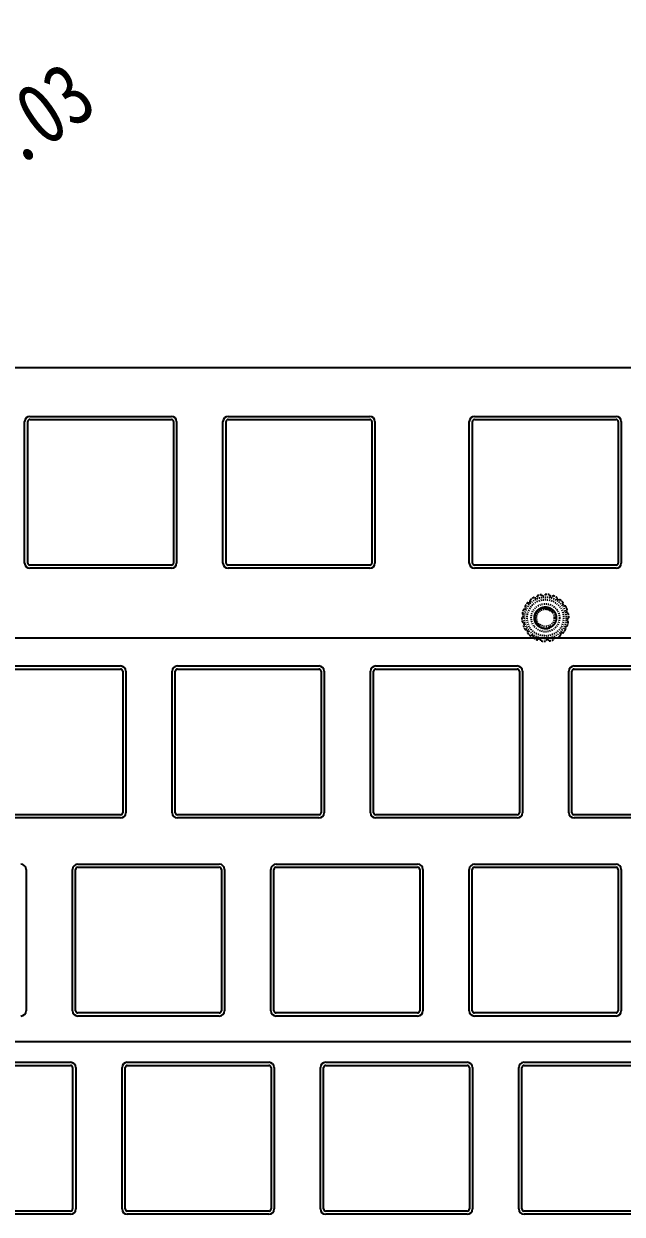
# Model space of a CAD drawing. Header units: inches. Extents: x 1416 to 2607, y 166 to 435.
# Drawn here: x 1620.1 to 1677.5, y 303.6 to 418 of the extents above; entities that cross this region are included whole.
import ezdxf

# ---------------------------------------------------------------- set-up
doc = ezdxf.new("R2010")
doc.units = ezdxf.units.IN
doc.header["$LTSCALE"] = 0.909449
doc.header["$MEASUREMENT"] = 0
doc.header["$PDMODE"] = 3
doc.header["$PDSIZE"] = 0.3125
doc.linetypes.add('HIDDEN', pattern=[0.2, 0.1, -0.1])
doc.linetypes.add('PHANTOM', pattern=[0.8, 0.45, -0.05, 0.1, -0.05, 0.1, -0.05])
doc.layers.get('0').update_dxf_attribs({"linetype": 'CONTINUOUS'})
doc.layers.get('Defpoints').update_dxf_attribs({"linetype": 'CONTINUOUS'})
doc.layers.add('DEFAULT_2', color=8, linetype='HIDDEN')
doc.layers.add('DEFAULT_3', color=7, linetype='PHANTOM')
doc.styles.get("Standard").update_dxf_attribs({"font": 'txt', "width": 0.8})
doc.dimstyles.get("Standard").update_dxf_attribs({"dimtxt": 6, "dimasz": 4.5, "dimexe": 1, "dimexo": 1, "dimgap": 0.09, "dimtad": 0, "dimzin": 1, "dimdsep": 46, "dimtxsty": 'STANDARD', "dimcen": 0.09, "dimclrd": 5, "dimclre": 5, "dimclrt": 1, "dimadec": 0, "dimazin": 0, "dimtp": 0.01, "dimtm": 0.01, "dimtfac": 1, "dimtofl": 0, "dimtmove": 0, "dimatfit": 3, "dimfxl": 1, "dimtolj": 1, "dimtzin": 4, "dimarcsym": 0})

# ---------------------------------------------------------------- blocks, each defined once
blk = doc.blocks.new('*D17')
at = {"layer": 'DEFAULT_3', "color": 3, "linetype": 'ByBlock', "lineweight": -2}
for p, q in [((1473.09, 356.95), (1473.09, 359.95)), ((1867.22, 356.95), (1867.22, 359.95)), ((1473.09, 358.95), (1468.59, 358.95)), ((1862.72, 358.95), (1477.59, 358.95))]:
    blk.add_line(p, q, dxfattribs=at)
at = {"layer": 'DEFAULT_3', "color": 3, "linetype": 'ByBlock'}
for points in [[(1477.59, 359.7), (1477.59, 358.2), (1473.09, 358.95)], [(1862.72, 359.7), (1862.72, 358.2), (1867.22, 358.95)]]:
    blk.add_solid(points, dxfattribs=at)
at = {"layer": 'Defpoints', "color": 0, "linetype": 'ByBlock'}
for p in [(1867.22, 358.95), (1473.09, 355.95), (1867.22, 355.95)]:
    blk.add_point(p, dxfattribs=at)
at = {"layer": 'DEFAULT_3', "color": 3, "linetype": 'ByBlock', "insert": (1450.5, 358.95), "char_height": 6, "attachment_point": 5}
blk.add_mtext('\\A1;394.13%%P0.1', dxfattribs=at)
blk = doc.blocks.new('*D18')
at = {"layer": 'DEFAULT_3', "color": 3, "linetype": 'ByBlock', "lineweight": -2}
for p, q in [((1469.9, 321.95), (1469.9, 319.15)), ((1870.22, 321.95), (1870.22, 319.15)), ((1469.9, 320.15), (1465.4, 320.15)), ((1865.72, 320.15), (1474.4, 320.15))]:
    blk.add_line(p, q, dxfattribs=at)
at = {"layer": 'DEFAULT_3', "color": 3, "linetype": 'ByBlock'}
for points in [[(1474.4, 320.9), (1474.4, 319.4), (1469.9, 320.15)], [(1865.72, 320.9), (1865.72, 319.4), (1870.22, 320.15)]]:
    blk.add_solid(points, dxfattribs=at)
at = {"layer": 'Defpoints', "color": 0, "linetype": 'ByBlock'}
for p in [(1469.9, 322.95), (1870.22, 322.95), (1469.9, 320.15)]:
    blk.add_point(p, dxfattribs=at)
at = {"layer": 'DEFAULT_3', "color": 3, "linetype": 'ByBlock', "insert": (1447.31, 320.15), "char_height": 6, "attachment_point": 5}
blk.add_mtext('\\A1;400.32%%P0.1', dxfattribs=at)
blk = doc.blocks.new('*D29')
at = {"layer": 'DEFAULT_3', "color": 3, "linetype": 'ByBlock', "lineweight": -2}
for p, q in [((1594.29, 389.98), (1558.68, 364.81)), ((1553.16, 360.97), (1553.34, 360.97)), ((1553.25, 360.88), (1553.25, 361.06))]:
    blk.add_line(p, q, dxfattribs=at)
at = {"layer": 'DEFAULT_3', "color": 3, "linetype": 'ByBlock'}
blk.add_solid([(1558.25, 365.42), (1559.11, 364.2), (1555, 362.21)], dxfattribs=at)
at = {"layer": 'Defpoints', "color": 0, "linetype": 'ByBlock'}
for p in [(1555, 362.21), (1551.49, 359.73)]:
    blk.add_point(p, dxfattribs=at)
at = {"layer": 'DEFAULT_3', "color": 3, "linetype": 'ByBlock', "insert": (1609.71, 400.89), "char_height": 6, "attachment_point": 5, "rotation": 35.2573}
blk.add_mtext('\\A1;∅4.30%%P0.03', dxfattribs=at)

msp = doc.modelspace()

# ---------------------------------------------------------------- linework, layer by layer
at = {"color": 7, "linetype": 'Continuous'}
for p, q in [((1785.223, 384.924), (1590.193, 384.924)), ((1620.644, 380.274), (1634.244, 380.274)), ((1620.644, 379.974), (1634.244, 379.974)), ((1639.694, 380.274), (1653.294, 380.274)), ((1639.694, 379.974), (1653.294, 379.974)), ((1663.352, 380.274), (1676.952, 380.274)), ((1663.352, 379.974), (1676.952, 379.974)), ((1620.144, 366.173), (1620.144, 379.774)), ((1620.444, 366.173), (1620.444, 379.774)), ((1634.444, 379.774), (1634.444, 366.173)), ((1634.744, 379.774), (1634.744, 366.173)), ((1639.194, 366.173), (1639.194, 379.774)), ((1639.494, 366.173), (1639.494, 379.774)), ((1653.494, 379.774), (1653.494, 366.173)), ((1653.794, 379.774), (1653.794, 366.173)), ((1662.852, 366.173), (1662.852, 379.774)), ((1663.152, 366.173), (1663.152, 379.774)), ((1677.152, 379.774), (1677.152, 366.173)), ((1677.452, 379.774), (1677.452, 366.173)), ((1634.244, 365.974), (1620.644, 365.974)), ((1634.244, 365.674), (1620.644, 365.674)), ((1653.294, 365.974), (1639.694, 365.974)), ((1653.294, 365.674), (1639.694, 365.674)), ((1676.952, 365.974), (1663.352, 365.974)), ((1676.952, 365.674), (1663.352, 365.674)), ((1615.763, 356.274), (1629.363, 356.274)), ((1615.763, 355.974), (1629.363, 355.974)), ((1634.813, 356.274), (1648.413, 356.274)), ((1634.813, 355.974), (1648.413, 355.974)), ((1653.863, 356.274), (1667.463, 356.274)), ((1653.863, 355.974), (1667.463, 355.974)), ((1672.913, 356.274), (1686.513, 356.274)), ((1672.913, 355.974), (1686.513, 355.974)), ((1629.563, 355.774), (1629.563, 342.173)), ((1629.863, 355.774), (1629.863, 342.173)), ((1634.313, 342.173), (1634.313, 355.774)), ((1634.613, 342.173), (1634.613, 355.774)), ((1648.613, 355.774), (1648.613, 342.173)), ((1648.913, 355.774), (1648.913, 342.173)), ((1653.363, 342.173), (1653.363, 355.774)), ((1653.663, 342.173), (1653.663, 355.774)), ((1667.663, 355.774), (1667.663, 342.173)), ((1667.963, 355.774), (1667.963, 342.173)), ((1672.413, 342.173), (1672.413, 355.774)), ((1672.713, 342.173), (1672.713, 355.774)), ((1629.363, 341.974), (1615.763, 341.974)), ((1629.363, 341.674), (1615.763, 341.674)), ((1648.413, 341.974), (1634.813, 341.974)), ((1648.413, 341.674), (1634.813, 341.674)), ((1667.463, 341.974), (1653.863, 341.974)), ((1667.463, 341.674), (1653.863, 341.674)), ((1686.513, 341.974), (1672.913, 341.974)), ((1686.513, 341.674), (1672.913, 341.674)), ((1620.293, 336.724), (1620.293, 323.124)), ((1624.743, 323.124), (1624.743, 336.724)), ((1625.043, 323.124), (1625.043, 336.724)), ((1625.243, 337.224), (1638.843, 337.224)), ((1625.243, 336.924), (1638.843, 336.924)), ((1639.043, 336.724), (1639.043, 323.124)), ((1639.343, 336.724), (1639.343, 323.124)), ((1643.793, 323.124), (1643.793, 336.724)), ((1644.093, 323.124), (1644.093, 336.724)), ((1644.293, 337.224), (1657.893, 337.224)), ((1644.293, 336.924), (1657.893, 336.924)), ((1658.093, 336.724), (1658.093, 323.124)), ((1658.393, 336.724), (1658.393, 323.124)), ((1662.843, 323.124), (1662.843, 336.724)), ((1663.143, 323.124), (1663.143, 336.724)), ((1663.343, 337.224), (1676.943, 337.224)), ((1663.343, 336.924), (1676.943, 336.924)), ((1677.143, 336.724), (1677.143, 323.124)), ((1677.443, 336.724), (1677.443, 323.124)), ((1638.843, 322.924), (1625.243, 322.924)), ((1657.893, 322.924), (1644.293, 322.924)), ((1676.943, 322.924), (1663.343, 322.924)), ((1638.843, 322.624), (1625.243, 322.624)), ((1657.893, 322.624), (1644.293, 322.624)), ((1676.943, 322.624), (1663.343, 322.624)), ((1610.958, 318.173), (1624.558, 318.173)), ((1630.008, 318.173), (1643.608, 318.173)), ((1649.058, 318.173), (1662.658, 318.173)), ((1668.108, 318.173), (1681.708, 318.173)), ((1610.958, 317.873), (1624.558, 317.873)), ((1624.758, 317.673), (1624.758, 304.073)), ((1625.058, 317.673), (1625.058, 304.073)), ((1629.508, 304.073), (1629.508, 317.673)), ((1629.808, 304.073), (1629.808, 317.673)), ((1630.008, 317.873), (1643.608, 317.873)), ((1643.808, 317.673), (1643.808, 304.073)), ((1644.108, 317.673), (1644.108, 304.073)), ((1648.558, 304.073), (1648.558, 317.673)), ((1648.858, 304.073), (1648.858, 317.673)), ((1649.058, 317.873), (1662.658, 317.873)), ((1662.858, 317.673), (1662.858, 304.073)), ((1663.158, 317.673), (1663.158, 304.073)), ((1667.608, 304.073), (1667.608, 317.673)), ((1667.908, 304.073), (1667.908, 317.673)), ((1668.108, 317.873), (1681.708, 317.873)), ((1624.558, 303.873), (1610.958, 303.873)), ((1624.558, 303.573), (1610.958, 303.573)), ((1643.608, 303.873), (1630.008, 303.873)), ((1643.608, 303.573), (1630.008, 303.573)), ((1662.658, 303.873), (1649.058, 303.873)), ((1662.658, 303.573), (1649.058, 303.573)), ((1681.708, 303.873), (1668.108, 303.873)), ((1681.708, 303.573), (1668.108, 303.573))]:
    msp.add_line(p, q, dxfattribs=at)
for centre, radius, start, end in [((1620.644, 379.774), 0.5, 90.00009, 179.99991), ((1620.644, 379.774), 0.2, 90.00013, 179.99965), ((1634.244, 379.774), 0.5, 0.00009, 89.99991), ((1634.244, 379.774), 0.2, 0, 89.99965), ((1639.694, 379.774), 0.5, 90.00009, 179.99991), ((1639.694, 379.774), 0.2, 90.00013, 179.99965), ((1653.294, 379.774), 0.5, 0.00009, 89.99991), ((1653.294, 379.774), 0.2, 0, 89.99965), ((1663.352, 379.774), 0.5, 90.00009, 179.99991), ((1663.352, 379.774), 0.2, 90.00013, 179.99965), ((1676.952, 379.774), 0.5, 0.00009, 89.99991), ((1676.952, 379.774), 0.2, 0, 89.99965), ((1620.644, 366.173), 0.5, 180.00009, 269.99991), ((1620.644, 366.173), 0.2, 180.00013, 269.99965), ((1634.244, 366.173), 0.5, 270.00009, 359.99991), ((1634.244, 366.173), 0.2, 270.00013, 0), ((1639.694, 366.173), 0.5, 180.00009, 269.99991), ((1639.694, 366.173), 0.2, 180.00013, 269.99965), ((1653.294, 366.173), 0.5, 270.00009, 359.99991), ((1653.294, 366.173), 0.2, 270.00013, 0), ((1663.352, 366.173), 0.5, 180.00009, 269.99991), ((1663.352, 366.173), 0.2, 180.00013, 269.99965), ((1676.952, 366.173), 0.5, 270.00009, 359.99991), ((1676.952, 366.173), 0.2, 270.00013, 0), ((1629.363, 355.774), 0.5, 0.00009, 89.99991), ((1629.363, 355.774), 0.2, 0, 89.99965), ((1634.813, 355.774), 0.5, 90.00009, 179.99991), ((1634.813, 355.774), 0.2, 90.00013, 179.99965), ((1648.413, 355.774), 0.5, 0.00009, 89.99991), ((1648.413, 355.774), 0.2, 0, 89.99965), ((1653.863, 355.774), 0.5, 90.00009, 179.99991), ((1653.863, 355.774), 0.2, 90.00013, 179.99965), ((1667.463, 355.774), 0.5, 0.00009, 89.99991), ((1667.463, 355.774), 0.2, 0, 89.99965), ((1672.913, 355.774), 0.5, 90.00009, 179.99991), ((1672.913, 355.774), 0.2, 90.00013, 179.99965), ((1629.363, 342.173), 0.5, 270.00009, 359.99991), ((1629.363, 342.173), 0.2, 270.00013, 0), ((1634.813, 342.173), 0.5, 180.00009, 269.99991), ((1634.813, 342.173), 0.2, 180.00013, 269.99965), ((1648.413, 342.173), 0.5, 270.00009, 359.99991), ((1648.413, 342.173), 0.2, 270.00013, 0), ((1653.863, 342.173), 0.5, 180.00009, 269.99991), ((1653.863, 342.173), 0.2, 180.00013, 269.99965), ((1667.463, 342.173), 0.5, 270.00009, 359.99991), ((1667.463, 342.173), 0.2, 270.00013, 0), ((1672.913, 342.173), 0.5, 180.00009, 269.99991), ((1672.913, 342.173), 0.2, 180.00013, 269.99965), ((1619.793, 336.724), 0.5, 0.00009, 89.99991), ((1625.243, 336.724), 0.5, 90.00009, 179.99991), ((1625.243, 336.724), 0.2, 90.00013, 179.99965), ((1638.843, 336.724), 0.5, 0.00009, 89.99991), ((1638.843, 336.724), 0.2, 0, 89.99965), ((1644.293, 336.724), 0.5, 90.00009, 179.99991), ((1644.293, 336.724), 0.2, 90.00013, 179.99965), ((1657.893, 336.724), 0.5, 0.00009, 89.99991), ((1657.893, 336.724), 0.2, 0, 89.99965), ((1663.343, 336.724), 0.5, 90.00009, 179.99991), ((1663.343, 336.724), 0.2, 90.00013, 179.99965), ((1676.943, 336.724), 0.5, 0.00009, 89.99991), ((1676.943, 336.724), 0.2, 0, 89.99965), ((1619.793, 323.124), 0.5, 270.00009, 359.99991), ((1625.243, 323.124), 0.5, 180.00009, 269.99991), ((1625.243, 323.124), 0.2, 180.00013, 269.99965), ((1638.843, 323.124), 0.5, 270.00009, 359.99991), ((1638.843, 323.124), 0.2, 270.00013, 0), ((1644.293, 323.124), 0.5, 180.00009, 269.99991), ((1644.293, 323.124), 0.2, 180.00013, 269.99965), ((1657.893, 323.124), 0.5, 270.00009, 359.99991), ((1657.893, 323.124), 0.2, 270.00013, 0), ((1663.343, 323.124), 0.5, 180.00009, 269.99991), ((1663.343, 323.124), 0.2, 180.00013, 269.99965), ((1676.943, 323.124), 0.5, 270.00009, 359.99991), ((1676.943, 323.124), 0.2, 270.00013, 0), ((1624.558, 317.673), 0.5, 0.00009, 89.99991), ((1630.008, 317.673), 0.5, 90.00009, 179.99991), ((1643.608, 317.673), 0.5, 0.00009, 89.99991), ((1649.058, 317.673), 0.5, 90.00009, 179.99991), ((1662.658, 317.673), 0.5, 0.00009, 89.99991), ((1668.108, 317.673), 0.5, 90.00009, 179.99991), ((1624.558, 317.673), 0.2, 0, 89.99965), ((1630.008, 317.673), 0.2, 90.00013, 179.99965), ((1643.608, 317.673), 0.2, 0, 89.99965), ((1649.058, 317.673), 0.2, 90.00013, 179.99965), ((1662.658, 317.673), 0.2, 0, 89.99965), ((1668.108, 317.673), 0.2, 90.00013, 179.99965), ((1624.558, 304.073), 0.5, 270.00009, 359.99991), ((1624.558, 304.073), 0.2, 270.00013, 0), ((1630.008, 304.073), 0.5, 180.00009, 269.99991), ((1630.008, 304.073), 0.2, 180.00013, 269.99965), ((1643.608, 304.073), 0.5, 270.00009, 359.99991), ((1643.608, 304.073), 0.2, 270.00013, 0), ((1649.058, 304.073), 0.5, 180.00009, 269.99991), ((1649.058, 304.073), 0.2, 180.00013, 269.99965), ((1662.658, 304.073), 0.5, 270.00009, 359.99991), ((1662.658, 304.073), 0.2, 270.00013, 0), ((1668.108, 304.073), 0.5, 180.00009, 269.99991), ((1668.108, 304.073), 0.2, 180.00013, 269.99965)]:
    msp.add_arc(centre, radius, start, end, dxfattribs=at)
at = {"layer": 'DEFAULT_2', "color": 8, "linetype": 'HIDDEN'}
for p, q in [((1669.197, 362.795), (1669.068, 362.841)), ((1669.37, 362.976), (1669.324, 362.854)), ((1669.902, 363.009), (1669.795, 363.096)), ((1670.126, 363.12), (1670.041, 363.021)), ((1670.637, 362.969), (1670.566, 363.087)), ((1670.885, 362.996), (1670.772, 362.933)), ((1671.314, 362.68), (1671.288, 362.815)), ((1668.207, 361.737), (1668.078, 361.688)), ((1668.223, 361.986), (1668.266, 361.863)), ((1668.479, 362.352), (1668.609, 362.353)), ((1668.707, 362.452), (1668.709, 362.582)), ((1670.156, 361.755), (1670.156, 361.952)), ((1671.556, 362.621), (1671.428, 362.6)), ((1671.851, 362.177), (1671.873, 362.313)), ((1672.059, 362.039), (1671.931, 362.063)), ((1672.184, 361.521), (1672.251, 361.641)), ((1668.04, 361.02), (1667.935, 360.93)), ((1667.97, 361.26), (1668.052, 361.159)), ((1668.092, 360.424), (1667.98, 360.49)), ((1672.332, 361.319), (1672.22, 361.386)), ((1672.26, 360.651), (1672.342, 360.55)), ((1672.272, 360.79), (1672.376, 360.88)), ((1668.128, 360.289), (1668.061, 360.169)), ((1668.381, 359.747), (1668.253, 359.771)), ((1668.461, 359.633), (1668.439, 359.497)), ((1669.599, 360.263), (1669.47, 360.113)), ((1670.563, 360.159), (1670.658, 359.986)), ((1671.604, 359.358), (1671.603, 359.228)), ((1671.833, 359.458), (1671.703, 359.457)), ((1672.046, 359.946), (1672.089, 359.824)), ((1672.105, 360.073), (1672.234, 360.122)), ((1668.884, 359.21), (1668.755, 359.189)), ((1668.998, 359.13), (1669.024, 358.995)), ((1669.54, 358.877), (1669.427, 358.813)), ((1669.675, 358.841), (1669.745, 358.723)), ((1670.271, 358.789), (1670.186, 358.69)), ((1670.41, 358.801), (1670.516, 358.714)), ((1670.988, 358.956), (1670.942, 358.834)), ((1671.114, 359.015), (1671.244, 358.969))]:
    msp.add_line(p, q, dxfattribs=at)
for radius in [2, 1.75, 1.35, 0.85]:
    msp.add_circle((1670.156, 360.905), radius, dxfattribs=at)
for centre, radius, start, end in [((1670.156, 360.905), 2.25, 121.21228, 128.78772), ((1669.042, 362.744), 0.1, 70.68927, 121.21228), ((1669.23, 362.89), 0.1, 250.68927, 339.31073), ((1669.463, 362.94), 0.1, 108.78772, 159.31073), ((1670.156, 360.905), 2.25, 101.21228, 108.78772), ((1669.738, 363.014), 0.1, 50.68927, 101.21228), ((1669.965, 363.086), 0.1, 230.68927, 319.31073), ((1670.201, 363.054), 0.1, 88.78772, 139.31073), ((1670.156, 360.905), 2.25, 81.21228, 88.78772), ((1670.484, 363.03), 0.1, 30.68927, 81.21228), ((1670.723, 363.02), 0.1, 210.68927, 299.31073), ((1670.934, 362.909), 0.1, 68.78772, 119.31073), ((1670.156, 360.905), 2.25, 61.21228, 68.78772), ((1671.191, 362.789), 0.1, 10.68927, 61.21228), ((1670.156, 360.905), 2.25, 161.21228, 168.78772), ((1668.12, 361.597), 0.1, 110.68927, 161.21228), ((1668.171, 361.83), 0.1, 290.68927, 19.31073), ((1668.317, 362.019), 0.1, 148.78772, 199.31073), ((1670.156, 360.905), 2.25, 141.21228, 148.78772), ((1668.48, 362.252), 0.1, 90.68927, 141.21228), ((1668.607, 362.453), 0.1, 270.68927, 359.31073), ((1668.809, 362.581), 0.1, 128.78772, 179.31073), ((1671.412, 362.699), 0.1, 190.68927, 279.31073), ((1671.572, 362.522), 0.1, 48.78772, 99.31073), ((1670.156, 360.905), 2.25, 41.21228, 48.78772), ((1671.773, 362.321), 0.1, 350.68927, 41.21228), ((1671.95, 362.161), 0.1, 170.68927, 259.31073), ((1672.04, 361.94), 0.1, 28.78772, 79.31073), ((1670.156, 360.905), 2.25, 21.21228, 28.78772), ((1672.16, 361.683), 0.1, 330.68927, 21.21228), ((1668.006, 360.859), 0.1, 130.68927, 181.21228), ((1670.156, 360.905), 2.25, 181.21228, 188.78772), ((1668.031, 360.576), 0.1, 188.78772, 239.31073), ((1668.047, 361.323), 0.1, 168.78772, 219.31073), ((1667.974, 361.096), 0.1, 310.68927, 39.31073), ((1670.367, 360.757), 0.825, 53.59463, 58.45579), ((1672.271, 361.472), 0.1, 150.68927, 239.31073), ((1672.337, 360.714), 0.1, 130.68927, 219.31073), ((1672.281, 361.233), 0.1, 8.78772, 59.31073), ((1672.265, 360.487), 0.1, 348.78772, 39.31073), ((1672.305, 360.95), 0.1, 310.68927, 1.21228), ((1670.156, 360.905), 2.25, 1.21228, 8.78772), ((1668.152, 360.127), 0.1, 150.68927, 201.21228), ((1670.156, 360.905), 2.25, 201.21228, 208.78772), ((1668.041, 360.338), 0.1, 330.68927, 59.31073), ((1668.272, 359.87), 0.1, 208.78772, 259.31073), ((1668.362, 359.649), 0.1, 350.68927, 79.31073), ((1668.538, 359.488), 0.1, 170.68927, 221.21228), ((1670.156, 360.905), 2.25, 221.21228, 228.78772), ((1671.704, 359.357), 0.1, 90.68927, 179.31073), ((1671.832, 359.558), 0.1, 270.68927, 321.21228), ((1670.156, 360.905), 2.25, 321.21228, 328.78772), ((1672.14, 359.98), 0.1, 110.68927, 199.31073), ((1671.995, 359.791), 0.1, 328.78772, 19.31073), ((1672.191, 360.213), 0.1, 290.68927, 341.21228), ((1670.156, 360.905), 2.25, 341.21228, 348.78772), ((1668.739, 359.288), 0.1, 228.78772, 279.31073), ((1668.9, 359.111), 0.1, 10.68927, 99.31073), ((1669.12, 359.021), 0.1, 190.68927, 241.21228), ((1670.156, 360.905), 2.25, 241.21228, 248.78772), ((1669.378, 358.901), 0.1, 248.78772, 299.31073), ((1669.589, 358.79), 0.1, 30.68927, 119.31073), ((1669.827, 358.78), 0.1, 210.68927, 261.21228), ((1670.156, 360.905), 2.25, 261.21228, 268.78772), ((1670.11, 358.755), 0.1, 268.78772, 319.31073), ((1670.347, 358.724), 0.1, 50.68927, 139.31073), ((1670.574, 358.796), 0.1, 230.68927, 281.21228), ((1670.156, 360.905), 2.25, 281.21228, 288.78772), ((1670.848, 358.869), 0.1, 288.78772, 339.31073), ((1671.081, 358.92), 0.1, 70.68927, 159.31073), ((1671.27, 359.066), 0.1, 250.68927, 301.21228), ((1670.156, 360.905), 2.25, 301.21228, 308.78772), ((1671.503, 359.229), 0.1, 308.78772, 359.31073)]:
    msp.add_arc(centre, radius, start, end, dxfattribs=at)
for points, knots in [([(1670.156, 361.952), (1670.156, 361.953), (1670.158, 361.952), (1670.16, 361.952), (1670.163, 361.952), (1670.166, 361.952), (1670.169, 361.952), (1670.175, 361.952), (1670.183, 361.952), (1670.192, 361.952), (1670.201, 361.951), (1670.213, 361.951), (1670.228, 361.95), (1670.246, 361.949), (1670.27, 361.946), (1670.3, 361.943), (1670.335, 361.937), (1670.383, 361.928), (1670.441, 361.914), (1670.51, 361.892), (1670.577, 361.865), (1670.642, 361.834), (1670.726, 361.786), (1670.824, 361.716), (1670.929, 361.617), (1671.019, 361.504), (1671.118, 361.338), (1671.197, 361.109), (1671.213, 360.818), (1671.15, 360.533), (1671.01, 360.277), (1670.808, 360.068), (1670.555, 359.923), (1670.273, 359.85), (1669.982, 359.859), (1669.749, 359.931), (1669.581, 360.025), (1669.428, 360.141), (1669.3, 360.288), (1669.206, 360.456), (1669.153, 360.591), (1669.12, 360.732), (1669.105, 360.876), (1669.111, 361.02), (1669.137, 361.162), (1669.182, 361.3), (1669.246, 361.43), (1669.326, 361.55), (1669.423, 361.658), (1669.533, 361.751), (1669.655, 361.829), (1669.787, 361.889), (1669.971, 361.944), (1670.166, 361.96), (1670.357, 361.937), (1670.543, 361.887), (1670.717, 361.799), (1670.867, 361.679), (1671, 361.539), (1671.127, 361.331), (1671.207, 361.051), (1671.206, 360.76), (1671.128, 360.479), (1670.975, 360.231), (1670.761, 360.033), (1670.501, 359.902), (1670.215, 359.845), (1669.925, 359.87), (1669.651, 359.971), (1669.417, 360.144), (1669.267, 360.336), (1669.182, 360.509), (1669.123, 360.692), (1669.101, 360.885), (1669.119, 361.077), (1669.164, 361.264), (1669.247, 361.441), (1669.363, 361.595), (1669.465, 361.697), (1669.58, 361.784), (1669.707, 361.855), (1669.841, 361.908), (1669.982, 361.941), (1670.126, 361.955), (1670.27, 361.949), (1670.413, 361.924), (1670.55, 361.879), (1670.68, 361.815), (1670.8, 361.735), (1670.909, 361.639), (1671.033, 361.492), (1671.126, 361.32), (1671.181, 361.136), (1671.21, 360.945), (1671.197, 360.703), (1671.103, 360.427), (1670.937, 360.188), (1670.713, 360.001), (1670.446, 359.885), (1670.157, 359.844), (1669.868, 359.884), (1669.601, 360), (1669.377, 360.186), (1669.21, 360.425), (1669.115, 360.7), (1669.098, 360.991), (1669.141, 361.181), (1669.174, 361.271)], [0, 0, 0, 0, 0.0001195, 0.0002409, 0.0003634, 0.0004858, 0.0007303, 0.000975, 0.0014644, 0.0019537, 0.0024431, 0.0029325, 0.0039112, 0.0048899, 0.0058687, 0.007826, 0.0097834, 0.0117408, 0.015655, 0.0195692, 0.0234834, 0.0273976, 0.0313119, 0.0391358, 0.0469594, 0.0547833, 0.0626073, 0.0782179, 0.0938288, 0.1094398, 0.1250503, 0.1406616, 0.1562718, 0.1718832, 0.1874931, 0.2031048, 0.2109284, 0.2187523, 0.2343641, 0.2421878, 0.2500116, 0.2578357, 0.2656597, 0.2734834, 0.2813072, 0.2891313, 0.2969553, 0.3047791, 0.3126028, 0.3204268, 0.3282509, 0.3360747, 0.3438984, 0.3595103, 0.3673341, 0.3751578, 0.3907695, 0.3985935, 0.4064171, 0.4220287, 0.4376387, 0.4532501, 0.4688604, 0.4844715, 0.5000823, 0.515693, 0.5313041, 0.5469145, 0.5625258, 0.5781359, 0.5937474, 0.6015711, 0.609395, 0.6250068, 0.6328304, 0.6406543, 0.6562662, 0.6640898, 0.6719137, 0.6797377, 0.6875617, 0.6953855, 0.7032092, 0.7110333, 0.7188573, 0.7266811, 0.7345048, 0.7423289, 0.7501529, 0.7579768, 0.7658004, 0.7814122, 0.7892362, 0.7970598, 0.8126715, 0.8282813, 0.8438928, 0.859503, 0.8751142, 0.8907248, 0.9063357, 0.9219466, 0.9375572, 0.9531684, 0.9687786, 0.9843901, 1, 1, 1, 1]), ([(1669.174, 361.271), (1669.208, 361.361), (1669.3, 361.532), (1669.503, 361.741), (1669.755, 361.888), (1670.038, 361.959), (1670.329, 361.952), (1670.607, 361.865), (1670.852, 361.706), (1671.043, 361.486), (1671.168, 361.223), (1671.216, 360.936), (1671.19, 360.694), (1671.13, 360.511), (1671.045, 360.338), (1670.926, 360.184), (1670.78, 360.059), (1670.657, 359.982), (1670.526, 359.922), (1670.387, 359.88), (1670.244, 359.858), (1670.1, 359.856), (1669.956, 359.874), (1669.816, 359.91), (1669.683, 359.966), (1669.558, 360.04), (1669.446, 360.131), (1669.346, 360.236), (1669.261, 360.353), (1669.194, 360.481), (1669.145, 360.617), (1669.115, 360.759), (1669.105, 360.903), (1669.118, 361.095), (1669.171, 361.283), (1669.26, 361.454), (1669.371, 361.611), (1669.515, 361.743), (1669.68, 361.842), (1669.857, 361.917), (1670.096, 361.964), (1670.386, 361.941), (1670.659, 361.838), (1670.971, 361.612), (1671.224, 361.178), (1671.21, 360.676), (1671.045, 360.327), (1670.854, 360.106), (1670.61, 359.947), (1670.379, 359.873), (1670.187, 359.854), (1669.995, 359.862), (1669.805, 359.909), (1669.632, 359.994), (1669.472, 360.101), (1669.336, 360.24), (1669.233, 360.403), (1669.173, 360.534), (1669.131, 360.673), (1669.109, 360.816), (1669.106, 360.961), (1669.124, 361.104), (1669.161, 361.244), (1669.217, 361.377), (1669.291, 361.502), (1669.381, 361.615), (1669.486, 361.714), (1669.604, 361.799), (1669.732, 361.867), (1669.868, 361.916), (1670.009, 361.945), (1670.154, 361.956), (1670.298, 361.946), (1670.486, 361.907), (1670.709, 361.81), (1670.935, 361.625), (1671.101, 361.386), (1671.197, 361.111), (1671.213, 360.82), (1671.151, 360.535), (1671.012, 360.279), (1670.81, 360.069), (1670.557, 359.923), (1670.275, 359.85), (1669.984, 359.859), (1669.705, 359.944), (1669.542, 360.051), (1669.47, 360.113)], [0, 0, 0, 0, 0.0156206, 0.0312417, 0.0468619, 0.0624829, 0.0781032, 0.0937236, 0.1093442, 0.1249648, 0.140586, 0.1562067, 0.1718276, 0.1796564, 0.1874851, 0.2031065, 0.2109354, 0.2187644, 0.2265934, 0.2344223, 0.2422506, 0.2500798, 0.2579085, 0.2657377, 0.2735661, 0.2813951, 0.289224, 0.2970531, 0.304882, 0.3127109, 0.3205401, 0.3283691, 0.3361983, 0.3440269, 0.359649, 0.367478, 0.3753062, 0.3909275, 0.3987563, 0.4065849, 0.4222061, 0.437826, 0.4534474, 0.4690682, 0.500019, 0.5309694, 0.5465898, 0.5622108, 0.5778306, 0.5934519, 0.6012805, 0.6091092, 0.6247305, 0.6325587, 0.6403878, 0.6560103, 0.6638392, 0.6716686, 0.6794976, 0.6873269, 0.6951557, 0.7029845, 0.7108137, 0.7186426, 0.7264716, 0.7343, 0.7421292, 0.7499578, 0.7577868, 0.765615, 0.7734441, 0.7812731, 0.7891022, 0.7969312, 0.8125525, 0.8281721, 0.8437932, 0.8594143, 0.8750359, 0.8906567, 0.9062774, 0.9218976, 0.9375176, 0.9531382, 0.968758, 0.9843791, 1, 1, 1, 1]), ([(1669.47, 360.113), (1669.469, 360.115), (1669.466, 360.116), (1669.463, 360.119), (1669.46, 360.122), (1669.455, 360.126), (1669.45, 360.131), (1669.443, 360.137), (1669.437, 360.144), (1669.428, 360.152), (1669.417, 360.162), (1669.404, 360.175), (1669.388, 360.192), (1669.368, 360.215), (1669.344, 360.242), (1669.322, 360.271), (1669.3, 360.3), (1669.273, 360.339), (1669.242, 360.391), (1669.209, 360.455), (1669.18, 360.521), (1669.148, 360.612), (1669.12, 360.729), (1669.105, 360.873), (1669.111, 361.018), (1669.145, 361.207), (1669.235, 361.433), (1669.414, 361.663), (1669.648, 361.837), (1669.921, 361.939), (1670.211, 361.965), (1670.497, 361.909), (1670.758, 361.779), (1670.973, 361.582), (1671.101, 361.375), (1671.166, 361.194), (1671.206, 361.005), (1671.207, 360.811), (1671.168, 360.622), (1671.119, 360.486), (1671.052, 360.357), (1670.969, 360.239), (1670.87, 360.134), (1670.757, 360.043), (1670.633, 359.969), (1670.5, 359.912), (1670.36, 359.874), (1670.217, 359.856), (1670.072, 359.858), (1669.929, 359.879), (1669.79, 359.92), (1669.615, 359.999), (1669.458, 360.114), (1669.328, 360.257), (1669.22, 360.416), (1669.147, 360.597), (1669.112, 360.786), (1669.103, 360.979), (1669.143, 361.218), (1669.266, 361.483), (1669.457, 361.702), (1669.7, 361.863), (1669.978, 361.95), (1670.269, 361.96), (1670.552, 361.889), (1670.805, 361.745), (1671.008, 361.536), (1671.148, 361.28), (1671.212, 360.996), (1671.2, 360.753), (1671.151, 360.567), (1671.076, 360.39), (1670.966, 360.229), (1670.827, 360.096), (1670.67, 359.984), (1670.492, 359.905), (1670.304, 359.864), (1670.159, 359.854), (1670.015, 359.864), (1669.873, 359.893), (1669.737, 359.941), (1669.609, 360.008), (1669.491, 360.092), (1669.385, 360.191), (1669.294, 360.303), (1669.22, 360.427), (1669.163, 360.56), (1669.125, 360.7), (1669.107, 360.843), (1669.109, 361.036), (1669.151, 361.226), (1669.23, 361.402), (1669.332, 361.565), (1669.502, 361.74), (1669.753, 361.887), (1670.035, 361.959), (1670.327, 361.952), (1670.605, 361.866), (1670.85, 361.708), (1671.041, 361.488), (1671.168, 361.225), (1671.216, 360.938), (1671.186, 360.648), (1671.076, 360.378), (1670.899, 360.147), (1670.742, 360.032), (1670.658, 359.986)], [0, 0, 0, 0, 0.0002375, 0.0004823, 0.0007269, 0.0009714, 0.0014608, 0.0019502, 0.0024396, 0.0029289, 0.0039075, 0.0048862, 0.0058649, 0.0078221, 0.0097794, 0.0117367, 0.013694, 0.0156513, 0.0195653, 0.0234793, 0.0273934, 0.0313074, 0.0391312, 0.0469548, 0.0547787, 0.0626028, 0.0782134, 0.0938244, 0.1094354, 0.125046, 0.1406573, 0.1562676, 0.1718792, 0.1874891, 0.2031008, 0.2109245, 0.2187484, 0.2343603, 0.242184, 0.2500079, 0.257832, 0.2656561, 0.2734798, 0.2813036, 0.2891277, 0.2969518, 0.3047756, 0.3125994, 0.3204234, 0.3282475, 0.3360714, 0.3438951, 0.359507, 0.367331, 0.3751546, 0.3907665, 0.3985904, 0.4064141, 0.4220258, 0.4376358, 0.4532473, 0.4688577, 0.4844689, 0.5000797, 0.5156905, 0.5313017, 0.5469121, 0.5625235, 0.5781336, 0.5937453, 0.601569, 0.6093929, 0.6250048, 0.6328284, 0.6406524, 0.6562643, 0.664088, 0.6719119, 0.679736, 0.68756, 0.6953838, 0.7032076, 0.7110317, 0.7188558, 0.7266796, 0.7345033, 0.7423274, 0.7501515, 0.7579754, 0.7657991, 0.781411, 0.7892349, 0.7970586, 0.8126703, 0.8282802, 0.8438918, 0.8595021, 0.8751134, 0.890724, 0.906335, 0.921946, 0.9375566, 0.9531679, 0.9687782, 0.9843898, 1, 1, 1, 1]), ([(1670.857, 361.422), (1670.806, 361.497), (1670.711, 361.599), (1670.559, 361.701), (1670.434, 361.759), (1670.302, 361.797), (1670.165, 361.815), (1670.027, 361.812), (1669.892, 361.788), (1669.761, 361.744), (1669.639, 361.681), (1669.526, 361.602), (1669.427, 361.506), (1669.344, 361.397), (1669.276, 361.277), (1669.226, 361.149), (1669.196, 361.014), (1669.185, 360.877), (1669.193, 360.74), (1669.22, 360.605), (1669.281, 360.432), (1669.403, 360.235), (1669.572, 360.078), (1669.73, 359.984), (1669.857, 359.93), (1669.989, 359.894), (1670.126, 359.875), (1670.24, 359.875), (1670.331, 359.884), (1670.399, 359.896), (1670.455, 359.909), (1670.499, 359.922), (1670.531, 359.933), (1670.558, 359.942), (1670.58, 359.95), (1670.596, 359.957), (1670.611, 359.964), (1670.627, 359.971), (1670.643, 359.977), (1670.652, 359.984), (1670.658, 359.986)], [0, 0, 0, 0, 0.0623129, 0.0935638, 0.1248154, 0.1560698, 0.1873257, 0.2185815, 0.249838, 0.2810971, 0.3123574, 0.3436177, 0.3748787, 0.406142, 0.4374065, 0.4686711, 0.4999359, 0.531203, 0.5624713, 0.5937397, 0.6250079, 0.6874028, 0.7497975, 0.7810707, 0.8123455, 0.8436193, 0.87489, 0.9061586, 0.9218015, 0.9374445, 0.9530873, 0.9609096, 0.9687321, 0.9765554, 0.9804668, 0.9843775, 0.9882875, 0.9921996, 0.9961097, 1, 1, 1, 1]), ([(1670.857, 361.422), (1670.817, 361.473), (1670.726, 361.566), (1670.561, 361.672), (1670.377, 361.739), (1670.247, 361.754), (1670.182, 361.755)], [0, 0, 0, 0, 0.2500177, 0.5000107, 0.749986, 1, 1, 1, 1])]:
    msp.add_open_spline(points, degree=3, knots=knots, dxfattribs=at)

# ---------------------------------------------------------------- dimensions: what is measured, and where the dimension line sits
at = {"layer": 'DEFAULT_3', "linetype": 'ByBlock'}
dim = msp.add_diameter_dim_2p(p1=(1551.492, 359.732), p2=(1555.003, 362.215), text='<>%%P0.03', dimstyle='STANDARD', override={"dimclrd": 3, "dimclre": 3, "dimclrt": 3, "dimtfillclr": 256}, dxfattribs=at)
dim.commit()
dim.dimension.update_dxf_attribs({"geometry": '*D29', "text_midpoint": (1609.712, 400.889), "dimtype": 163})
for base, p1, p2, picture, middle in [((1867.223, 358.947), (1473.093, 355.945), (1867.223, 355.945), '*D17', (1450.503, 358.947)), ((1469.903, 320.152), (1870.223, 322.945), (1469.903, 322.945), '*D18', (1447.313, 320.152))]:
    dim = msp.add_linear_dim(base=base, p1=p1, p2=p2, text='<>%%P0.1', dimstyle='STANDARD', override={"dimclrd": 3, "dimclre": 3, "dimclrt": 3, "dimtfillclr": 256}, dxfattribs=at)
    dim.commit()
    dim.dimension.update_dxf_attribs({"geometry": picture, "text_midpoint": middle, "dimtype": 160})

doc.saveas('drawing.dxf')
